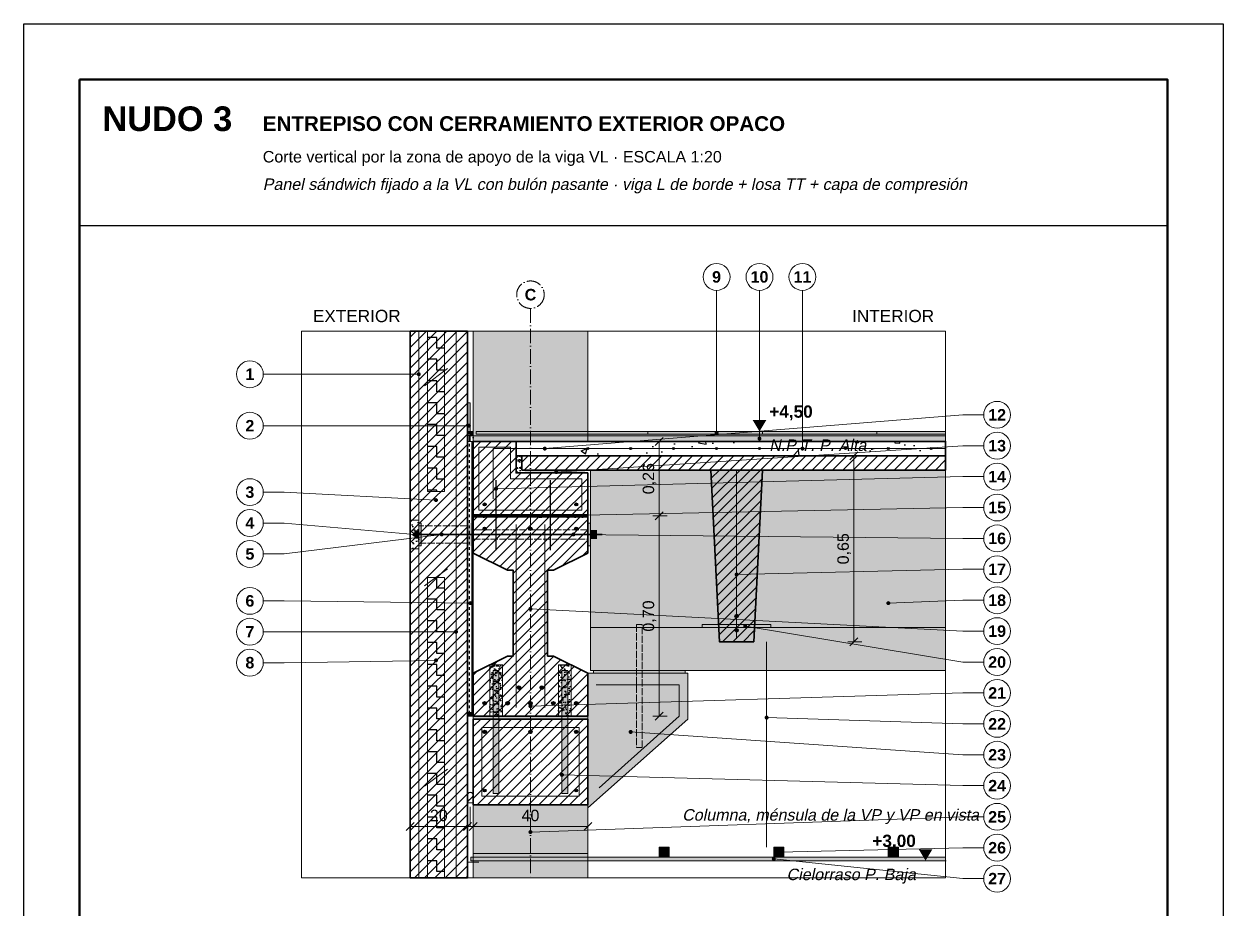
# Model space of a CAD drawing. Header units: millimetres. Extents: x 6 to 4194, y 6 to 5934.
# Drawn here: x 6 to 4194, y 2841 to 5934 of the extents above; entities that cross this region are included whole.
import ezdxf
from ezdxf.enums import TextEntityAlignment as Align

# ---------------------------------------------------------------- set-up
doc = ezdxf.new("R2010")
doc.units = ezdxf.units.MM
doc.header["$LTSCALE"] = 20
doc.linetypes.add('DASHDOT', pattern=[3.556, 2.54, -0.508, 0, -0.508])
doc.linetypes.add('DASHED', pattern=[1.524, 1.27, -0.254])
for name, color, linetype in [('A-ACERO', 250, 'Continuous'), ('A-AISLACION-EPS', 50, 'Continuous'), ('A-AISLACION-LANA', 40, 'Continuous'), ('A-ALUMINIO', 253, 'Continuous'), ('A-ARMADURAS', 14, 'Continuous'), ('A-CONTORNOS', 7, 'Continuous'), ('A-GROUT', 251, 'Continuous'), ('A-HORMIGON-INSITU', 33, 'Continuous'), ('A-HORMIGON-PREMOLDEADO', 8, 'Continuous'), ('A-MORTERO-CARPETAS', 252, 'Continuous'), ('A-NEOPRENO-SELLADORES', 7, 'Continuous'), ('A-PROYECCION-OCULTO', 8, 'DASHED'), ('A-SOLADOS', 31, 'Continuous'), ('A-VISTA', 8, 'Continuous'), ('X-COTAS', 3, 'Continuous'), ('X-EJES', 1, 'DASHDOT'), ('X-MARCO', 7, 'Continuous'), ('X-NIVELES', 7, 'Continuous'), ('X-REFERENCIAS', 1, 'Continuous'), ('X-TEXTOS', 7, 'Continuous')]:
    doc.layers.add(name, color=color, linetype=linetype)
doc.styles.add('ARIAL', font='arial.ttf')
doc.styles.add('ARIAL-B', font='arialbd.ttf')

msp = doc.modelspace()

# ---------------------------------------------------------------- hatches: boundary and pattern name
at = {"layer": 'A-ACERO', "true_color": 0x3b3b3b}
h = msp.add_hatch(color=250, dxfattribs=at)
h.dxf.hatch_style = 1
h.paths.add_polyline_path([(1385, 4110), (1393, 4110), (1393, 4190), (1385, 4190)])
h = msp.add_hatch(color=250, dxfattribs=at)
h.dxf.hatch_style = 1
h.paths.add_polyline_path([(1975, 4110), (1985, 4110), (1985, 4190), (1975, 4190)])
h = msp.add_hatch(color=250, dxfattribs=at)
h.dxf.hatch_style = 1
h.paths.add_polyline_path([(1645, 3505), (1665, 3505), (1665, 3675), (1645, 3675)])
h = msp.add_hatch(color=250, dxfattribs=at)
h.dxf.hatch_style = 1
h.paths.add_polyline_path([(1885, 3505), (1905, 3505), (1905, 3675), (1885, 3675)])
h = msp.add_hatch(color=250, dxfattribs=at)
h.dxf.hatch_style = 1
h.paths.add_polyline_path([(1645, 3245), (1665, 3245), (1665, 3505), (1645, 3505)])
h = msp.add_hatch(color=250, dxfattribs=at)
h.dxf.hatch_style = 1
h.paths.add_polyline_path([(1885, 3245), (1905, 3245), (1905, 3505), (1885, 3505)])
at = {"layer": 'A-AISLACION-EPS'}
h = msp.add_hatch(dxfattribs=at)
h.set_pattern_fill('ZIGZAG', color=256, scale=6, angle=90)
h.paths.add_polyline_path([(1415, 4860), (1415, 4300), (1475, 4300), (1475, 4860)])
h = msp.add_hatch(dxfattribs=at)
h.set_pattern_fill('ZIGZAG', color=256, scale=6, angle=90)
h.paths.add_polyline_path([(1555, 4475), (1565, 4475), (1565, 4510), (1555, 4510)])
h = msp.add_hatch(dxfattribs=at)
h.set_pattern_fill('ZIGZAG', color=256, scale=6, angle=90)
h.paths.add_polyline_path([(1415, 2950), (1475, 2950), (1475, 4000), (1415, 4000)])
at = {"layer": 'A-AISLACION-LANA'}
h = msp.add_hatch(dxfattribs=at)
h.set_pattern_fill('INSUL', color=256, scale=3, angle=90)
h.paths.add_polyline_path([(1555, 3515), (1575, 3515), (1575, 4475), (1555, 4475)])
at = {"layer": 'A-ALUMINIO', "true_color": 0x9aa3ab}
h = msp.add_hatch(color=253, dxfattribs=at)
h.dxf.hatch_style = 1
h.paths.add_polyline_path([(2225, 3022.5), (2260, 3022.5), (2260, 3057), (2225, 3057)])
h = msp.add_hatch(color=253, dxfattribs=at)
h.dxf.hatch_style = 1
h.paths.add_polyline_path([(2625, 3022.5), (2660, 3022.5), (2660, 3057), (2625, 3057)])
h = msp.add_hatch(color=253, dxfattribs=at)
h.dxf.hatch_style = 1
h.paths.add_polyline_path([(3025, 3022.5), (3060, 3022.5), (3060, 3057), (3025, 3057)])
at = {"layer": 'A-ARMADURAS'}
h = msp.add_hatch(color=256, dxfattribs=at)
h.dxf.hatch_style = 1
h.paths.add_polyline_path([(1828.4, 4450), (1828.2, 4451.1), (1827.8, 4452), (1827, 4452.8), (1826.1, 4453.2), (1825, 4453.4), (1823.9, 4453.2), (1823, 4452.8), (1822.2, 4452), (1821.8, 4451.1), (1821.6, 4450), (1821.8, 4448.9), (1822.2, 4448), (1823, 4447.2), (1823.9, 4446.8), (1825, 4446.6), (1826.1, 4446.8), (1827, 4447.2), (1827.8, 4448), (1828.2, 4448.9)])
h = msp.add_hatch(color=256, dxfattribs=at)
h.dxf.hatch_style = 1
h.paths.add_polyline_path([(1978.4, 4450), (1978.2, 4451.1), (1977.8, 4452), (1977, 4452.8), (1976.1, 4453.2), (1975, 4453.4), (1973.9, 4453.2), (1973, 4452.8), (1972.2, 4452), (1971.8, 4451.1), (1971.6, 4450), (1971.8, 4448.9), (1972.2, 4448), (1973, 4447.2), (1973.9, 4446.8), (1975, 4446.6), (1976.1, 4446.8), (1977, 4447.2), (1977.8, 4448), (1978.2, 4448.9)])
h = msp.add_hatch(color=256, dxfattribs=at)
h.dxf.hatch_style = 1
h.paths.add_polyline_path([(2128.4, 4450), (2128.2, 4451.1), (2127.8, 4452), (2127, 4452.8), (2126.1, 4453.2), (2125, 4453.4), (2123.9, 4453.2), (2123, 4452.8), (2122.2, 4452), (2121.8, 4451.1), (2121.6, 4450), (2121.8, 4448.9), (2122.2, 4448), (2123, 4447.2), (2123.9, 4446.8), (2125, 4446.6), (2126.1, 4446.8), (2127, 4447.2), (2127.8, 4448), (2128.2, 4448.9)])
h = msp.add_hatch(color=256, dxfattribs=at)
h.dxf.hatch_style = 1
h.paths.add_polyline_path([(2278.4, 4450), (2278.2, 4451.1), (2277.8, 4452), (2277, 4452.8), (2276.1, 4453.2), (2275, 4453.4), (2273.9, 4453.2), (2273, 4452.8), (2272.2, 4452), (2271.8, 4451.1), (2271.6, 4450), (2271.8, 4448.9), (2272.2, 4448), (2273, 4447.2), (2273.9, 4446.8), (2275, 4446.6), (2276.1, 4446.8), (2277, 4447.2), (2277.8, 4448), (2278.2, 4448.9)])
h = msp.add_hatch(color=256, dxfattribs=at)
h.dxf.hatch_style = 1
h.paths.add_polyline_path([(2428.4, 4450), (2428.2, 4451.1), (2427.8, 4452), (2427, 4452.8), (2426.1, 4453.2), (2425, 4453.4), (2423.9, 4453.2), (2423, 4452.8), (2422.2, 4452), (2421.8, 4451.1), (2421.6, 4450), (2421.8, 4448.9), (2422.2, 4448), (2423, 4447.2), (2423.9, 4446.8), (2425, 4446.6), (2426.1, 4446.8), (2427, 4447.2), (2427.8, 4448), (2428.2, 4448.9)])
h = msp.add_hatch(color=256, dxfattribs=at)
h.dxf.hatch_style = 1
h.paths.add_polyline_path([(2578.4, 4450), (2578.2, 4451.1), (2577.8, 4452), (2577, 4452.8), (2576.1, 4453.2), (2575, 4453.4), (2573.9, 4453.2), (2573, 4452.8), (2572.2, 4452), (2571.8, 4451.1), (2571.6, 4450), (2571.8, 4448.9), (2572.2, 4448), (2573, 4447.2), (2573.9, 4446.8), (2575, 4446.6), (2576.1, 4446.8), (2577, 4447.2), (2577.8, 4448), (2578.2, 4448.9)])
h = msp.add_hatch(color=256, dxfattribs=at)
h.dxf.hatch_style = 1
h.paths.add_polyline_path([(2728.4, 4450), (2728.2, 4451.1), (2727.8, 4452), (2727, 4452.8), (2726.1, 4453.2), (2725, 4453.4), (2723.9, 4453.2), (2723, 4452.8), (2722.2, 4452), (2721.8, 4451.1), (2721.6, 4450), (2721.8, 4448.9), (2722.2, 4448), (2723, 4447.2), (2723.9, 4446.8), (2725, 4446.6), (2726.1, 4446.8), (2727, 4447.2), (2727.8, 4448), (2728.2, 4448.9)])
h = msp.add_hatch(color=256, dxfattribs=at)
h.dxf.hatch_style = 1
h.paths.add_polyline_path([(2878.4, 4450), (2878.2, 4451.1), (2877.8, 4452), (2877, 4452.8), (2876.1, 4453.2), (2875, 4453.4), (2873.9, 4453.2), (2873, 4452.8), (2872.2, 4452), (2871.8, 4451.1), (2871.6, 4450), (2871.8, 4448.9), (2872.2, 4448), (2873, 4447.2), (2873.9, 4446.8), (2875, 4446.6), (2876.1, 4446.8), (2877, 4447.2), (2877.8, 4448), (2878.2, 4448.9)])
h = msp.add_hatch(color=256, dxfattribs=at)
h.dxf.hatch_style = 1
h.paths.add_polyline_path([(3028.4, 4450), (3028.2, 4451.1), (3027.8, 4452), (3027, 4452.8), (3026.1, 4453.2), (3025, 4453.4), (3023.9, 4453.2), (3023, 4452.8), (3022.2, 4452), (3021.8, 4451.1), (3021.6, 4450), (3021.8, 4448.9), (3022.2, 4448), (3023, 4447.2), (3023.9, 4446.8), (3025, 4446.6), (3026.1, 4446.8), (3027, 4447.2), (3027.8, 4448), (3028.2, 4448.9)])
h = msp.add_hatch(color=256, dxfattribs=at)
h.dxf.hatch_style = 1
h.paths.add_polyline_path([(3178.4, 4450), (3178.2, 4451.1), (3177.8, 4452), (3177, 4452.8), (3176.1, 4453.2), (3175, 4453.4), (3173.9, 4453.2), (3173, 4452.8), (3172.2, 4452), (3171.8, 4451.1), (3171.6, 4450), (3171.8, 4448.9), (3172.2, 4448), (3173, 4447.2), (3173.9, 4446.8), (3175, 4446.6), (3176.1, 4446.8), (3177, 4447.2), (3177.8, 4448), (3178.2, 4448.9)])
h = msp.add_hatch(color=256, dxfattribs=at)
h.dxf.hatch_style = 1
h.paths.add_polyline_path([(1620.2, 4255), (1619.9, 4256.6), (1619.2, 4258.1), (1618.1, 4259.2), (1616.6, 4259.9), (1615, 4260.2), (1613.4, 4259.9), (1611.9, 4259.2), (1610.8, 4258.1), (1610.1, 4256.6), (1609.8, 4255), (1610.1, 4253.4), (1610.8, 4251.9), (1611.9, 4250.8), (1613.4, 4250.1), (1615, 4249.8), (1616.6, 4250.1), (1618.1, 4250.8), (1619.2, 4251.9), (1619.9, 4253.4)])
h = msp.add_hatch(color=256, dxfattribs=at)
h.dxf.hatch_style = 1
h.paths.add_polyline_path([(1940.2, 4255), (1939.9, 4256.6), (1939.2, 4258.1), (1938.1, 4259.2), (1936.6, 4259.9), (1935, 4260.2), (1933.4, 4259.9), (1931.9, 4259.2), (1930.8, 4258.1), (1930.1, 4256.6), (1929.8, 4255), (1930.1, 4253.4), (1930.8, 4251.9), (1931.9, 4250.8), (1933.4, 4250.1), (1935, 4249.8), (1936.6, 4250.1), (1938.1, 4250.8), (1939.2, 4251.9), (1939.9, 4253.4)])
h = msp.add_hatch(color=256, dxfattribs=at)
h.dxf.hatch_style = 1
h.paths.add_polyline_path([(1620.6, 4170), (1620.3, 4171.7), (1619.5, 4173.3), (1618.3, 4174.5), (1616.7, 4175.3), (1615, 4175.6), (1613.3, 4175.3), (1611.7, 4174.5), (1610.5, 4173.3), (1609.7, 4171.7), (1609.4, 4170), (1609.7, 4168.3), (1610.5, 4166.7), (1611.7, 4165.5), (1613.3, 4164.7), (1615, 4164.4), (1616.7, 4164.7), (1618.3, 4165.5), (1619.5, 4166.7), (1620.3, 4168.3)])
h = msp.add_hatch(color=256, dxfattribs=at)
h.dxf.hatch_style = 1
h.paths.add_polyline_path([(1780.6, 4170), (1780.3, 4171.7), (1779.5, 4173.3), (1778.3, 4174.5), (1776.7, 4175.3), (1775, 4175.6), (1773.3, 4175.3), (1771.7, 4174.5), (1770.5, 4173.3), (1769.7, 4171.7), (1769.4, 4170), (1769.7, 4168.3), (1770.5, 4166.7), (1771.7, 4165.5), (1773.3, 4164.7), (1775, 4164.4), (1776.7, 4164.7), (1778.3, 4165.5), (1779.5, 4166.7), (1780.3, 4168.3)])
h = msp.add_hatch(color=256, dxfattribs=at)
h.dxf.hatch_style = 1
h.paths.add_polyline_path([(1940.6, 4170), (1940.3, 4171.7), (1939.5, 4173.3), (1938.3, 4174.5), (1936.7, 4175.3), (1935, 4175.6), (1933.3, 4175.3), (1931.7, 4174.5), (1930.5, 4173.3), (1929.7, 4171.7), (1929.4, 4170), (1929.7, 4168.3), (1930.5, 4166.7), (1931.7, 4165.5), (1933.3, 4164.7), (1935, 4164.4), (1936.7, 4164.7), (1938.3, 4165.5), (1939.5, 4166.7), (1940.3, 4168.3)])
h = msp.add_hatch(color=256, dxfattribs=at)
h.dxf.hatch_style = 1
h.paths.add_polyline_path([(2501, 3865), (2500.7, 3866.9), (2499.9, 3868.5), (2498.5, 3869.9), (2496.9, 3870.7), (2495, 3871), (2493.1, 3870.7), (2491.5, 3869.9), (2490.1, 3868.5), (2489.3, 3866.9), (2489, 3865), (2489.3, 3863.1), (2490.1, 3861.5), (2491.5, 3860.1), (2493.1, 3859.3), (2495, 3859), (2496.9, 3859.3), (2498.5, 3860.1), (2499.9, 3861.5), (2500.7, 3863.1)])
h = msp.add_hatch(color=256, dxfattribs=at)
h.dxf.hatch_style = 1
h.paths.add_polyline_path([(2501, 3815), (2500.7, 3816.9), (2499.9, 3818.5), (2498.5, 3819.9), (2496.9, 3820.7), (2495, 3821), (2493.1, 3820.7), (2491.5, 3819.9), (2490.1, 3818.5), (2489.3, 3816.9), (2489, 3815), (2489.3, 3813.1), (2490.1, 3811.5), (2491.5, 3810.1), (2493.1, 3809.3), (2495, 3809), (2496.9, 3809.3), (2498.5, 3810.1), (2499.9, 3811.5), (2500.7, 3813.1)])
h = msp.add_hatch(color=256, dxfattribs=at)
h.dxf.hatch_style = 1
h.paths.add_polyline_path([(1741.4, 3615), (1741.1, 3617), (1740.2, 3618.8), (1738.8, 3620.2), (1737, 3621.1), (1735, 3621.4), (1733, 3621.1), (1731.2, 3620.2), (1729.8, 3618.8), (1728.9, 3617), (1728.6, 3615), (1728.9, 3613), (1729.8, 3611.2), (1731.2, 3609.8), (1733, 3608.9), (1735, 3608.6), (1737, 3608.9), (1738.8, 3609.8), (1740.2, 3611.2), (1741.1, 3613)])
h = msp.add_hatch(color=256, dxfattribs=at)
h.dxf.hatch_style = 1
h.paths.add_polyline_path([(1821.4, 3615), (1821.1, 3617), (1820.2, 3618.8), (1818.8, 3620.2), (1817, 3621.1), (1815, 3621.4), (1813, 3621.1), (1811.2, 3620.2), (1809.8, 3618.8), (1808.9, 3617), (1808.6, 3615), (1808.9, 3613), (1809.8, 3611.2), (1811.2, 3609.8), (1813, 3608.9), (1815, 3608.6), (1817, 3608.9), (1818.8, 3609.8), (1820.2, 3611.2), (1821.1, 3613)])
h = msp.add_hatch(color=256, dxfattribs=at)
h.dxf.hatch_style = 1
h.paths.add_polyline_path([(1621.4, 3560), (1621.1, 3562), (1620.2, 3563.8), (1618.8, 3565.2), (1617, 3566.1), (1615, 3566.4), (1613, 3566.1), (1611.2, 3565.2), (1609.8, 3563.8), (1608.9, 3562), (1608.6, 3560), (1608.9, 3558), (1609.8, 3556.2), (1611.2, 3554.8), (1613, 3553.9), (1615, 3553.6), (1617, 3553.9), (1618.8, 3554.8), (1620.2, 3556.2), (1621.1, 3558)])
h = msp.add_hatch(color=256, dxfattribs=at)
h.dxf.hatch_style = 1
h.paths.add_polyline_path([(1701.4, 3560), (1701.1, 3562), (1700.2, 3563.8), (1698.8, 3565.2), (1697, 3566.1), (1695, 3566.4), (1693, 3566.1), (1691.2, 3565.2), (1689.8, 3563.8), (1688.9, 3562), (1688.6, 3560), (1688.9, 3558), (1689.8, 3556.2), (1691.2, 3554.8), (1693, 3553.9), (1695, 3553.6), (1697, 3553.9), (1698.8, 3554.8), (1700.2, 3556.2), (1701.1, 3558)])
h = msp.add_hatch(color=256, dxfattribs=at)
h.dxf.hatch_style = 1
h.paths.add_polyline_path([(1781.4, 3560), (1781.1, 3562), (1780.2, 3563.8), (1778.8, 3565.2), (1777, 3566.1), (1775, 3566.4), (1773, 3566.1), (1771.2, 3565.2), (1769.8, 3563.8), (1768.9, 3562), (1768.6, 3560), (1768.9, 3558), (1769.8, 3556.2), (1771.2, 3554.8), (1773, 3553.9), (1775, 3553.6), (1777, 3553.9), (1778.8, 3554.8), (1780.2, 3556.2), (1781.1, 3558)])
h = msp.add_hatch(color=256, dxfattribs=at)
h.dxf.hatch_style = 1
h.paths.add_polyline_path([(1861.4, 3560), (1861.1, 3562), (1860.2, 3563.8), (1858.8, 3565.2), (1857, 3566.1), (1855, 3566.4), (1853, 3566.1), (1851.2, 3565.2), (1849.8, 3563.8), (1848.9, 3562), (1848.6, 3560), (1848.9, 3558), (1849.8, 3556.2), (1851.2, 3554.8), (1853, 3553.9), (1855, 3553.6), (1857, 3553.9), (1858.8, 3554.8), (1860.2, 3556.2), (1861.1, 3558)])
h = msp.add_hatch(color=256, dxfattribs=at)
h.dxf.hatch_style = 1
h.paths.add_polyline_path([(1941.4, 3560), (1941.1, 3562), (1940.2, 3563.8), (1938.8, 3565.2), (1937, 3566.1), (1935, 3566.4), (1933, 3566.1), (1931.2, 3565.2), (1929.8, 3563.8), (1928.9, 3562), (1928.6, 3560), (1928.9, 3558), (1929.8, 3556.2), (1931.2, 3554.8), (1933, 3553.9), (1935, 3553.6), (1937, 3553.9), (1938.8, 3554.8), (1940.2, 3556.2), (1941.1, 3558)])
h = msp.add_hatch(color=256, dxfattribs=at)
h.dxf.hatch_style = 1
h.paths.add_polyline_path([(1621, 3460), (1620.7, 3461.9), (1619.9, 3463.5), (1618.5, 3464.9), (1616.9, 3465.7), (1615, 3466), (1613.1, 3465.7), (1611.5, 3464.9), (1610.1, 3463.5), (1609.3, 3461.9), (1609, 3460), (1609.3, 3458.1), (1610.1, 3456.5), (1611.5, 3455.1), (1613.1, 3454.3), (1615, 3454), (1616.9, 3454.3), (1618.5, 3455.1), (1619.9, 3456.5), (1620.7, 3458.1)])
h = msp.add_hatch(color=256, dxfattribs=at)
h.dxf.hatch_style = 1
h.paths.add_polyline_path([(1781, 3460), (1780.7, 3461.9), (1779.9, 3463.5), (1778.5, 3464.9), (1776.9, 3465.7), (1775, 3466), (1773.1, 3465.7), (1771.5, 3464.9), (1770.1, 3463.5), (1769.3, 3461.9), (1769, 3460), (1769.3, 3458.1), (1770.1, 3456.5), (1771.5, 3455.1), (1773.1, 3454.3), (1775, 3454), (1776.9, 3454.3), (1778.5, 3455.1), (1779.9, 3456.5), (1780.7, 3458.1)])
h = msp.add_hatch(color=256, dxfattribs=at)
h.dxf.hatch_style = 1
h.paths.add_polyline_path([(1941, 3460), (1940.7, 3461.9), (1939.9, 3463.5), (1938.5, 3464.9), (1936.9, 3465.7), (1935, 3466), (1933.1, 3465.7), (1931.5, 3464.9), (1930.1, 3463.5), (1929.3, 3461.9), (1929, 3460), (1929.3, 3458.1), (1930.1, 3456.5), (1931.5, 3455.1), (1933.1, 3454.3), (1935, 3454), (1936.9, 3454.3), (1938.5, 3455.1), (1939.9, 3456.5), (1940.7, 3458.1)])
h = msp.add_hatch(color=256, dxfattribs=at)
h.dxf.hatch_style = 1
h.paths.add_polyline_path([(1619.8, 3255), (1619.6, 3256.5), (1618.9, 3257.8), (1617.8, 3258.9), (1616.5, 3259.6), (1615, 3259.8), (1613.5, 3259.6), (1612.2, 3258.9), (1611.1, 3257.8), (1610.4, 3256.5), (1610.2, 3255), (1610.4, 3253.5), (1611.1, 3252.2), (1612.2, 3251.1), (1613.5, 3250.4), (1615, 3250.2), (1616.5, 3250.4), (1617.8, 3251.1), (1618.9, 3252.2), (1619.6, 3253.5)])
h = msp.add_hatch(color=256, dxfattribs=at)
h.dxf.hatch_style = 1
h.paths.add_polyline_path([(1939.8, 3255), (1939.6, 3256.5), (1938.9, 3257.8), (1937.8, 3258.9), (1936.5, 3259.6), (1935, 3259.8), (1933.5, 3259.6), (1932.2, 3258.9), (1931.1, 3257.8), (1930.4, 3256.5), (1930.2, 3255), (1930.4, 3253.5), (1931.1, 3252.2), (1932.2, 3251.1), (1933.5, 3250.4), (1935, 3250.2), (1936.5, 3250.4), (1937.8, 3251.1), (1938.9, 3252.2), (1939.6, 3253.5)])
at = {"layer": 'A-GROUT'}
h = msp.add_hatch(dxfattribs=at)
h.set_pattern_fill('AR-SAND', color=256, scale=0.4)
h.paths.add_polyline_path([(1725, 4365), (1745, 4365), (1745, 4425), (1725, 4425)])
h = msp.add_hatch(dxfattribs=at)
h.set_pattern_fill('AR-SAND', color=256, scale=0.4)
h.paths.add_polyline_path([(1575, 4210), (1975, 4210), (1975, 4220), (1575, 4220)])
h = msp.add_hatch(dxfattribs=at)
h.set_pattern_fill('AR-SAND', color=256, scale=0.4)
h.paths.add_polyline_path([(1633, 3515), (1677, 3515), (1677, 3695), (1633, 3695)])
h = msp.add_hatch(dxfattribs=at)
h.set_pattern_fill('AR-SAND', color=256, scale=0.4)
h.paths.add_polyline_path([(1873, 3515), (1917, 3515), (1917, 3695), (1873, 3695)])
at = {"layer": 'A-HORMIGON-INSITU'}
h = msp.add_hatch(dxfattribs=at)
h.set_pattern_fill('AR-CONC', color=256, scale=1.2)
h.paths.add_polyline_path([(1725, 4425), (3225, 4425), (3225, 4475), (1725, 4475)])
at = {"layer": 'A-HORMIGON-PREMOLDEADO'}
h = msp.add_hatch(dxfattribs=at)
h.set_pattern_fill('ANSI31', color=256, scale=8)
h.paths.add_polyline_path([(1355, 4860), (1355, 2950), (1555, 2950), (1555, 4860)])
h = msp.add_hatch(dxfattribs=at)
h.set_pattern_fill('ANSI31', color=256, scale=8)
h.paths.add_polyline_path([(1575, 4215), (1975, 4215), (1975, 4365), (1725, 4365), (1725, 4475), (1575, 4475)])
h = msp.add_hatch(dxfattribs=at)
h.set_pattern_fill('ANSI31', color=256, scale=8)
h.paths.add_polyline_path([(1745, 4375), (3225, 4375), (3225, 4425), (1745, 4425)])
h = msp.add_hatch(dxfattribs=at)
h.set_pattern_fill('ANSI31', color=256, scale=8)
h.paths.add_polyline_path([(2405, 4375), (2585, 4375), (2555, 3775), (2435, 3775)])
h = msp.add_hatch(dxfattribs=at)
h.set_pattern_fill('ANSI31', color=256, scale=8)
h.paths.add_polyline_path([(1575, 3515), (1975, 3515), (1975, 3665), (1855, 3725), (1835, 3725), (1835, 4025), (1855, 4025), (1975, 4085), (1975, 4215), (1575, 4215), (1575, 4085), (1695, 4025), (1715, 4025), (1715, 3725), (1695, 3725), (1575, 3665)])
h = msp.add_hatch(dxfattribs=at)
h.set_pattern_fill('ANSI31', color=256, scale=8)
h.paths.add_polyline_path([(1575, 3205), (1975, 3205), (1975, 3505), (1575, 3505)])
at = {"layer": 'A-MORTERO-CARPETAS', "true_color": 0x8d8d8d}
h = msp.add_hatch(color=252, dxfattribs=at)
h.dxf.hatch_style = 1
h.paths.add_polyline_path([(1565, 4495), (1575, 4495), (1575, 4500), (1565, 4500)])
at = {"layer": 'A-MORTERO-CARPETAS'}
h = msp.add_hatch(dxfattribs=at)
h.set_pattern_fill('AR-SAND', color=256, scale=0.6)
h.paths.add_polyline_path([(1565, 4475), (1575, 4475), (1575, 4495), (1565, 4495)])
h = msp.add_hatch(dxfattribs=at)
h.set_pattern_fill('AR-SAND', color=256, scale=0.6)
h.paths.add_polyline_path([(1575, 4475), (3225, 4475), (3225, 4495), (1575, 4495)])
at = {"layer": 'A-MORTERO-CARPETAS', "true_color": 0x8d8d8d}
h = msp.add_hatch(color=252, dxfattribs=at)
h.dxf.hatch_style = 1
h.paths.add_polyline_path([(1585, 4495), (3225, 4495), (3225, 4500), (1585, 4500)])
at = {"layer": 'A-MORTERO-CARPETAS'}
h = msp.add_hatch(dxfattribs=at)
h.set_pattern_fill('AR-SAND', color=256, scale=0.6)
h.paths.add_polyline_path([(1355, 4100), (1385, 4100), (1385, 4200), (1355, 4200)])
at = {"layer": 'A-NEOPRENO-SELLADORES', "true_color": 0x111111}
h = msp.add_hatch(color=250, dxfattribs=at)
h.dxf.hatch_style = 1
h.paths.add_polyline_path([(1555, 4500), (1565, 4500), (1565, 4510), (1555, 4510)])
h = msp.add_hatch(color=250, dxfattribs=at)
h.dxf.hatch_style = 1
h.paths.add_polyline_path([(1755, 4365), (1965, 4365), (1965, 4375), (1755, 4375)])
h = msp.add_hatch(color=250, dxfattribs=at)
h.dxf.hatch_style = 1
h.paths.add_polyline_path([(1557, 4110), (1573, 4110), (1573, 4190), (1557, 4190)])
at = {"layer": 'A-NEOPRENO-SELLADORES', "true_color": 0x222222}
h = msp.add_hatch(color=250, dxfattribs=at)
h.dxf.hatch_style = 1
h.paths.add_polyline_path([(1369, 4135), (1385, 4135), (1385, 4165), (1369, 4165)])
h = msp.add_hatch(color=250, dxfattribs=at)
h.dxf.hatch_style = 1
h.paths.add_polyline_path([(1985, 4134), (2007, 4134), (2007, 4166), (1985, 4166)])
at = {"layer": 'A-NEOPRENO-SELLADORES', "true_color": 0x111111}
h = msp.add_hatch(color=250, dxfattribs=at)
h.dxf.hatch_style = 1
h.paths.add_polyline_path([(2375, 3825), (2615, 3825), (2615, 3835), (2375, 3835)])
h = msp.add_hatch(color=250, dxfattribs=at)
h.dxf.hatch_style = 1
h.paths.add_polyline_path([(1995, 3665), (2315, 3665), (2315, 3675), (1995, 3675)])
h = msp.add_hatch(color=250, dxfattribs=at)
h.dxf.hatch_style = 1
h.paths.add_polyline_path([(1555, 3515), (1575, 3515), (1575, 3530), (1555, 3530)])
h = msp.add_hatch(color=250, dxfattribs=at)
h.dxf.hatch_style = 1
h.paths.add_polyline_path([(1575, 3505), (1975, 3505), (1975, 3515), (1575, 3515)])
at = {"layer": 'A-SOLADOS', "true_color": 0xcdbb9c}
h = msp.add_hatch(color=9, dxfattribs=at)
h.dxf.hatch_style = 1
h.paths.add_polyline_path([(1555, 4510), (1565, 4510), (1565, 4610), (1555, 4610)])
h = msp.add_hatch(color=9, dxfattribs=at)
h.dxf.hatch_style = 1
h.paths.add_polyline_path([(1565, 4500), (1575, 4500), (1575, 4510), (1565, 4510)])
h = msp.add_hatch(color=9, dxfattribs=at)
h.dxf.hatch_style = 1
h.paths.add_polyline_path([(1585, 4500), (3225, 4500), (3225, 4510), (1585, 4510)])
at = {"layer": 'A-VISTA', "true_color": 0xeceeef}
h = msp.add_hatch(color=7, dxfattribs=at)
h.dxf.hatch_style = 1
h.paths.add_polyline_path([(1575, 4860), (1575, 4475), (1975, 4475), (1975, 4860)])
at = {"layer": 'A-VISTA', "true_color": 0xe9ebed}
h = msp.add_hatch(color=7, dxfattribs=at)
h.dxf.hatch_style = 1
h.paths.add_polyline_path([(1985, 3675), (3225, 3675), (3225, 4375), (1985, 4375)])
at = {"layer": 'A-VISTA', "true_color": 0xe3e6e8}
h = msp.add_hatch(color=254, dxfattribs=at)
h.dxf.hatch_style = 1
h.paths.add_polyline_path([(1975, 3665), (2325, 3665), (2325, 3505), (1975, 3195)])
at = {"layer": 'A-VISTA', "true_color": 0xeceeef}
h = msp.add_hatch(color=7, dxfattribs=at)
h.dxf.hatch_style = 1
h.paths.add_polyline_path([(1575, 2950), (1975, 2950), (1975, 3205), (1575, 3205)])
at = {"layer": 'A-VISTA', "true_color": 0xf2f2f2}
h = msp.add_hatch(color=7, dxfattribs=at)
h.dxf.hatch_style = 1
h.paths.add_polyline_path([(1567, 3010), (3225, 3010), (3225, 3022.5), (1567, 3022.5)])
at = {"layer": 'X-NIVELES'}
h = msp.add_hatch(color=7, dxfattribs=at)
h.dxf.hatch_style = 1
h.paths.add_polyline_path([(2575, 4510), (2551, 4550), (2599, 4550)])
h = msp.add_hatch(color=7, dxfattribs=at)
h.dxf.hatch_style = 1
h.paths.add_polyline_path([(3155, 3010), (3131, 3050), (3179, 3050)])
at = {"layer": 'X-REFERENCIAS'}
h = msp.add_hatch(color=7, dxfattribs=at)
h.dxf.hatch_style = 1
h.paths.add_polyline_path([(1392, 4710), (1391.7, 4712.2), (1390.7, 4714.1), (1389.1, 4715.7), (1387.2, 4716.7), (1385, 4717), (1382.8, 4716.7), (1380.9, 4715.7), (1379.3, 4714.1), (1378.3, 4712.2), (1378, 4710), (1378.3, 4707.8), (1379.3, 4705.9), (1380.9, 4704.3), (1382.8, 4703.3), (1385, 4703), (1387.2, 4703.3), (1389.1, 4704.3), (1390.7, 4705.9), (1391.7, 4707.8)])
h = msp.add_hatch(color=7, dxfattribs=at)
h.dxf.hatch_style = 1
h.paths.add_polyline_path([(1567, 4530), (1566.7, 4532.2), (1565.7, 4534.1), (1564.1, 4535.7), (1562.2, 4536.7), (1560, 4537), (1557.8, 4536.7), (1555.9, 4535.7), (1554.3, 4534.1), (1553.3, 4532.2), (1553, 4530), (1553.3, 4527.8), (1554.3, 4525.9), (1555.9, 4524.3), (1557.8, 4523.3), (1560, 4523), (1562.2, 4523.3), (1564.1, 4524.3), (1565.7, 4525.9), (1566.7, 4527.8)])
h = msp.add_hatch(color=7, dxfattribs=at)
h.dxf.hatch_style = 1
h.paths.add_polyline_path([(2432, 4505), (2431.7, 4507.2), (2430.7, 4509.1), (2429.1, 4510.7), (2427.2, 4511.7), (2425, 4512), (2422.8, 4511.7), (2420.9, 4510.7), (2419.3, 4509.1), (2418.3, 4507.2), (2418, 4505), (2418.3, 4502.8), (2419.3, 4500.9), (2420.9, 4499.3), (2422.8, 4498.3), (2425, 4498), (2427.2, 4498.3), (2429.1, 4499.3), (2430.7, 4500.9), (2431.7, 4502.8)])
h = msp.add_hatch(color=7, dxfattribs=at)
h.dxf.hatch_style = 1
h.paths.add_polyline_path([(2582, 4485), (2581.7, 4487.2), (2580.7, 4489.1), (2579.1, 4490.7), (2577.2, 4491.7), (2575, 4492), (2572.8, 4491.7), (2570.9, 4490.7), (2569.3, 4489.1), (2568.3, 4487.2), (2568, 4485), (2568.3, 4482.8), (2569.3, 4480.9), (2570.9, 4479.3), (2572.8, 4478.3), (2575, 4478), (2577.2, 4478.3), (2579.1, 4479.3), (2580.7, 4480.9), (2581.7, 4482.8)])
h = msp.add_hatch(color=7, dxfattribs=at)
h.dxf.hatch_style = 1
h.paths.add_polyline_path([(1832, 4450), (1831.7, 4452.2), (1830.7, 4454.1), (1829.1, 4455.7), (1827.2, 4456.7), (1825, 4457), (1822.8, 4456.7), (1820.9, 4455.7), (1819.3, 4454.1), (1818.3, 4452.2), (1818, 4450), (1818.3, 4447.8), (1819.3, 4445.9), (1820.9, 4444.3), (1822.8, 4443.3), (1825, 4443), (1827.2, 4443.3), (1829.1, 4444.3), (1830.7, 4445.9), (1831.7, 4447.8)])
h = msp.add_hatch(color=7, dxfattribs=at)
h.dxf.hatch_style = 1
h.paths.add_polyline_path([(2732, 4450), (2731.7, 4452.2), (2730.7, 4454.1), (2729.1, 4455.7), (2727.2, 4456.7), (2725, 4457), (2722.8, 4456.7), (2720.9, 4455.7), (2719.3, 4454.1), (2718.3, 4452.2), (2718, 4450), (2718.3, 4447.8), (2719.3, 4445.9), (2720.9, 4444.3), (2722.8, 4443.3), (2725, 4443), (2727.2, 4443.3), (2729.1, 4444.3), (2730.7, 4445.9), (2731.7, 4447.8)])
h = msp.add_hatch(color=7, dxfattribs=at)
h.dxf.hatch_style = 1
h.paths.add_polyline_path([(1872, 4368), (1871.7, 4370.2), (1870.7, 4372.1), (1869.1, 4373.7), (1867.2, 4374.7), (1865, 4375), (1862.8, 4374.7), (1860.9, 4373.7), (1859.3, 4372.1), (1858.3, 4370.2), (1858, 4368), (1858.3, 4365.8), (1859.3, 4363.9), (1860.9, 4362.3), (1862.8, 4361.3), (1865, 4361), (1867.2, 4361.3), (1869.1, 4362.3), (1870.7, 4363.9), (1871.7, 4365.8)])
h = msp.add_hatch(color=7, dxfattribs=at)
h.dxf.hatch_style = 1
h.paths.add_polyline_path([(1662, 4310), (1661.7, 4312.2), (1660.7, 4314.1), (1659.1, 4315.7), (1657.2, 4316.7), (1655, 4317), (1652.8, 4316.7), (1650.9, 4315.7), (1649.3, 4314.1), (1648.3, 4312.2), (1648, 4310), (1648.3, 4307.8), (1649.3, 4305.9), (1650.9, 4304.3), (1652.8, 4303.3), (1655, 4303), (1657.2, 4303.3), (1659.1, 4304.3), (1660.7, 4305.9), (1661.7, 4307.8)])
h = msp.add_hatch(color=7, dxfattribs=at)
h.dxf.hatch_style = 1
h.paths.add_polyline_path([(1452, 4270), (1451.7, 4272.2), (1450.7, 4274.1), (1449.1, 4275.7), (1447.2, 4276.7), (1445, 4277), (1442.8, 4276.7), (1440.9, 4275.7), (1439.3, 4274.1), (1438.3, 4272.2), (1438, 4270), (1438.3, 4267.8), (1439.3, 4265.9), (1440.9, 4264.3), (1442.8, 4263.3), (1445, 4263), (1447.2, 4263.3), (1449.1, 4264.3), (1450.7, 4265.9), (1451.7, 4267.8)])
h = msp.add_hatch(color=7, dxfattribs=at)
h.dxf.hatch_style = 1
h.paths.add_polyline_path([(1852, 4215), (1851.7, 4217.2), (1850.7, 4219.1), (1849.1, 4220.7), (1847.2, 4221.7), (1845, 4222), (1842.8, 4221.7), (1840.9, 4220.7), (1839.3, 4219.1), (1838.3, 4217.2), (1838, 4215), (1838.3, 4212.8), (1839.3, 4210.9), (1840.9, 4209.3), (1842.8, 4208.3), (1845, 4208), (1847.2, 4208.3), (1849.1, 4209.3), (1850.7, 4210.9), (1851.7, 4212.8)])
h = msp.add_hatch(color=7, dxfattribs=at)
h.dxf.hatch_style = 1
h.paths.add_polyline_path([(1377, 4150), (1376.7, 4152.2), (1375.7, 4154.1), (1374.1, 4155.7), (1372.2, 4156.7), (1370, 4157), (1367.8, 4156.7), (1365.9, 4155.7), (1364.3, 4154.1), (1363.3, 4152.2), (1363, 4150), (1363.3, 4147.8), (1364.3, 4145.9), (1365.9, 4144.3), (1367.8, 4143.3), (1370, 4143), (1372.2, 4143.3), (1374.1, 4144.3), (1375.7, 4145.9), (1376.7, 4147.8)])
h = msp.add_hatch(color=7, dxfattribs=at)
h.dxf.hatch_style = 1
h.paths.add_polyline_path([(1472, 4150), (1471.7, 4152.2), (1470.7, 4154.1), (1469.1, 4155.7), (1467.2, 4156.7), (1465, 4157), (1462.8, 4156.7), (1460.9, 4155.7), (1459.3, 4154.1), (1458.3, 4152.2), (1458, 4150), (1458.3, 4147.8), (1459.3, 4145.9), (1460.9, 4144.3), (1462.8, 4143.3), (1465, 4143), (1467.2, 4143.3), (1469.1, 4144.3), (1470.7, 4145.9), (1471.7, 4147.8)])
h = msp.add_hatch(color=7, dxfattribs=at)
h.dxf.hatch_style = 1
h.paths.add_polyline_path([(1932, 4150), (1931.7, 4152.2), (1930.7, 4154.1), (1929.1, 4155.7), (1927.2, 4156.7), (1925, 4157), (1922.8, 4156.7), (1920.9, 4155.7), (1919.3, 4154.1), (1918.3, 4152.2), (1918, 4150), (1918.3, 4147.8), (1919.3, 4145.9), (1920.9, 4144.3), (1922.8, 4143.3), (1925, 4143), (1927.2, 4143.3), (1929.1, 4144.3), (1930.7, 4145.9), (1931.7, 4147.8)])
h = msp.add_hatch(color=7, dxfattribs=at)
h.dxf.hatch_style = 1
h.paths.add_polyline_path([(2502, 4010), (2501.7, 4012.2), (2500.7, 4014.1), (2499.1, 4015.7), (2497.2, 4016.7), (2495, 4017), (2492.8, 4016.7), (2490.9, 4015.7), (2489.3, 4014.1), (2488.3, 4012.2), (2488, 4010), (2488.3, 4007.8), (2489.3, 4005.9), (2490.9, 4004.3), (2492.8, 4003.3), (2495, 4003), (2497.2, 4003.3), (2499.1, 4004.3), (2500.7, 4005.9), (2501.7, 4007.8)])
h = msp.add_hatch(color=7, dxfattribs=at)
h.dxf.hatch_style = 1
h.paths.add_polyline_path([(1572, 3910), (1571.7, 3912.2), (1570.7, 3914.1), (1569.1, 3915.7), (1567.2, 3916.7), (1565, 3917), (1562.8, 3916.7), (1560.9, 3915.7), (1559.3, 3914.1), (1558.3, 3912.2), (1558, 3910), (1558.3, 3907.8), (1559.3, 3905.9), (1560.9, 3904.3), (1562.8, 3903.3), (1565, 3903), (1567.2, 3903.3), (1569.1, 3904.3), (1570.7, 3905.9), (1571.7, 3907.8)])
h = msp.add_hatch(color=7, dxfattribs=at)
h.dxf.hatch_style = 1
h.paths.add_polyline_path([(1782, 3890), (1781.7, 3892.2), (1780.7, 3894.1), (1779.1, 3895.7), (1777.2, 3896.7), (1775, 3897), (1772.8, 3896.7), (1770.9, 3895.7), (1769.3, 3894.1), (1768.3, 3892.2), (1768, 3890), (1768.3, 3887.8), (1769.3, 3885.9), (1770.9, 3884.3), (1772.8, 3883.3), (1775, 3883), (1777.2, 3883.3), (1779.1, 3884.3), (1780.7, 3885.9), (1781.7, 3887.8)])
h = msp.add_hatch(color=7, dxfattribs=at)
h.dxf.hatch_style = 1
h.paths.add_polyline_path([(3032, 3910), (3031.7, 3912.2), (3030.7, 3914.1), (3029.1, 3915.7), (3027.2, 3916.7), (3025, 3917), (3022.8, 3916.7), (3020.9, 3915.7), (3019.3, 3914.1), (3018.3, 3912.2), (3018, 3910), (3018.3, 3907.8), (3019.3, 3905.9), (3020.9, 3904.3), (3022.8, 3903.3), (3025, 3903), (3027.2, 3903.3), (3029.1, 3904.3), (3030.7, 3905.9), (3031.7, 3907.8)])
h = msp.add_hatch(color=7, dxfattribs=at)
h.dxf.hatch_style = 1
h.paths.add_polyline_path([(1522, 3810), (1521.7, 3812.2), (1520.7, 3814.1), (1519.1, 3815.7), (1517.2, 3816.7), (1515, 3817), (1512.8, 3816.7), (1510.9, 3815.7), (1509.3, 3814.1), (1508.3, 3812.2), (1508, 3810), (1508.3, 3807.8), (1509.3, 3805.9), (1510.9, 3804.3), (1512.8, 3803.3), (1515, 3803), (1517.2, 3803.3), (1519.1, 3804.3), (1520.7, 3805.9), (1521.7, 3807.8)])
h = msp.add_hatch(color=7, dxfattribs=at)
h.dxf.hatch_style = 1
h.paths.add_polyline_path([(2532, 3830), (2531.7, 3832.2), (2530.7, 3834.1), (2529.1, 3835.7), (2527.2, 3836.7), (2525, 3837), (2522.8, 3836.7), (2520.9, 3835.7), (2519.3, 3834.1), (2518.3, 3832.2), (2518, 3830), (2518.3, 3827.8), (2519.3, 3825.9), (2520.9, 3824.3), (2522.8, 3823.3), (2525, 3823), (2527.2, 3823.3), (2529.1, 3824.3), (2530.7, 3825.9), (2531.7, 3827.8)])
h = msp.add_hatch(color=7, dxfattribs=at)
h.dxf.hatch_style = 1
h.paths.add_polyline_path([(1452, 3710), (1451.7, 3712.2), (1450.7, 3714.1), (1449.1, 3715.7), (1447.2, 3716.7), (1445, 3717), (1442.8, 3716.7), (1440.9, 3715.7), (1439.3, 3714.1), (1438.3, 3712.2), (1438, 3710), (1438.3, 3707.8), (1439.3, 3705.9), (1440.9, 3704.3), (1442.8, 3703.3), (1445, 3703), (1447.2, 3703.3), (1449.1, 3704.3), (1450.7, 3705.9), (1451.7, 3707.8)])
h = msp.add_hatch(color=7, dxfattribs=at)
h.dxf.hatch_style = 1
h.paths.add_polyline_path([(1782, 3550), (1781.7, 3552.2), (1780.7, 3554.1), (1779.1, 3555.7), (1777.2, 3556.7), (1775, 3557), (1772.8, 3556.7), (1770.9, 3555.7), (1769.3, 3554.1), (1768.3, 3552.2), (1768, 3550), (1768.3, 3547.8), (1769.3, 3545.9), (1770.9, 3544.3), (1772.8, 3543.3), (1775, 3543), (1777.2, 3543.3), (1779.1, 3544.3), (1780.7, 3545.9), (1781.7, 3547.8)])
h = msp.add_hatch(color=7, dxfattribs=at)
h.dxf.hatch_style = 1
h.paths.add_polyline_path([(2607, 3510), (2606.7, 3512.2), (2605.7, 3514.1), (2604.1, 3515.7), (2602.2, 3516.7), (2600, 3517), (2597.8, 3516.7), (2595.9, 3515.7), (2594.3, 3514.1), (2593.3, 3512.2), (2593, 3510), (2593.3, 3507.8), (2594.3, 3505.9), (2595.9, 3504.3), (2597.8, 3503.3), (2600, 3503), (2602.2, 3503.3), (2604.1, 3504.3), (2605.7, 3505.9), (2606.7, 3507.8)])
h = msp.add_hatch(color=7, dxfattribs=at)
h.dxf.hatch_style = 1
h.paths.add_polyline_path([(2132, 3460), (2131.7, 3462.2), (2130.7, 3464.1), (2129.1, 3465.7), (2127.2, 3466.7), (2125, 3467), (2122.8, 3466.7), (2120.9, 3465.7), (2119.3, 3464.1), (2118.3, 3462.2), (2118, 3460), (2118.3, 3457.8), (2119.3, 3455.9), (2120.9, 3454.3), (2122.8, 3453.3), (2125, 3453), (2127.2, 3453.3), (2129.1, 3454.3), (2130.7, 3455.9), (2131.7, 3457.8)])
h = msp.add_hatch(color=7, dxfattribs=at)
h.dxf.hatch_style = 1
h.paths.add_polyline_path([(1892, 3310), (1891.7, 3312.2), (1890.7, 3314.1), (1889.1, 3315.7), (1887.2, 3316.7), (1885, 3317), (1882.8, 3316.7), (1880.9, 3315.7), (1879.3, 3314.1), (1878.3, 3312.2), (1878, 3310), (1878.3, 3307.8), (1879.3, 3305.9), (1880.9, 3304.3), (1882.8, 3303.3), (1885, 3303), (1887.2, 3303.3), (1889.1, 3304.3), (1890.7, 3305.9), (1891.7, 3307.8)])
h = msp.add_hatch(color=7, dxfattribs=at)
h.dxf.hatch_style = 1
h.paths.add_polyline_path([(1782, 3110), (1781.7, 3112.2), (1780.7, 3114.1), (1779.1, 3115.7), (1777.2, 3116.7), (1775, 3117), (1772.8, 3116.7), (1770.9, 3115.7), (1769.3, 3114.1), (1768.3, 3112.2), (1768, 3110), (1768.3, 3107.8), (1769.3, 3105.9), (1770.9, 3104.3), (1772.8, 3103.3), (1775, 3103), (1777.2, 3103.3), (1779.1, 3104.3), (1780.7, 3105.9), (1781.7, 3107.8)])
h = msp.add_hatch(color=7, dxfattribs=at)
h.dxf.hatch_style = 1
h.paths.add_polyline_path([(2632, 3016), (2631.7, 3018.2), (2630.7, 3020.1), (2629.1, 3021.7), (2627.2, 3022.7), (2625, 3023), (2622.8, 3022.7), (2620.9, 3021.7), (2619.3, 3020.1), (2618.3, 3018.2), (2618, 3016), (2618.3, 3013.8), (2619.3, 3011.9), (2620.9, 3010.3), (2622.8, 3009.3), (2625, 3009), (2627.2, 3009.3), (2629.1, 3010.3), (2630.7, 3011.9), (2631.7, 3013.8)])
h = msp.add_hatch(color=7, dxfattribs=at)
h.dxf.hatch_style = 1
h.paths.add_polyline_path([(2649, 3040), (2648.7, 3042.2), (2647.7, 3044.1), (2646.1, 3045.7), (2644.2, 3046.7), (2642, 3047), (2639.8, 3046.7), (2637.9, 3045.7), (2636.3, 3044.1), (2635.3, 3042.2), (2635, 3040), (2635.3, 3037.8), (2636.3, 3035.9), (2637.9, 3034.3), (2639.8, 3033.3), (2642, 3033), (2644.2, 3033.3), (2646.1, 3034.3), (2647.7, 3035.9), (2648.7, 3037.8)])

# ---------------------------------------------------------------- linework, layer by layer
at = {"layer": 'A-ARMADURAS', "lineweight": 13}
for points in [[(1385, 2950), (1385, 4860)], [(1515, 2950), (1515, 4860)], [(1595, 4235), (1955, 4235), (1955, 4345), (1705, 4345), (1705, 4455), (1595, 4455), (1595, 4235)], [(1755, 4450), (3225, 4450)], [(2495, 3785), (2495, 4375)], [(1725, 3545), (1725, 4185)], [(1825, 3545), (1825, 4185)], [(2005, 3625), (2295, 3625), (2295, 3515), (2015, 3265)], [(1605, 3235), (1945, 3235), (1945, 3475), (1605, 3475), (1605, 3235)]]:
    msp.add_lwpolyline(points, dxfattribs=at)
at = {"layer": 'A-ARMADURAS', "lineweight": 20}
msp.add_lwpolyline([(1645, 4275), (1645, 4450), (1965, 4450)], dxfattribs=at)
at = {"layer": 'A-ARMADURAS', "lineweight": 25}
for points in [[(1655, 4095), (1655, 4340)], [(1845, 4095), (1845, 4340)]]:
    msp.add_lwpolyline(points, dxfattribs=at)
at = {"layer": 'A-ARMADURAS'}
for centre, radius in [((1825, 4450), 3.4), ((1975, 4450), 3.4), ((2125, 4450), 3.4), ((2275, 4450), 3.4), ((2425, 4450), 3.4), ((2575, 4450), 3.4), ((2725, 4450), 3.4), ((2875, 4450), 3.4), ((3025, 4450), 3.4), ((3175, 4450), 3.4), ((1615, 4255), 5.2), ((1935, 4255), 5.2), ((1615, 4170), 5.6), ((1775, 4170), 5.6), ((1935, 4170), 5.6), ((2495, 3865), 6), ((2495, 3815), 6), ((1735, 3615), 6.4), ((1815, 3615), 6.4), ((1615, 3560), 6.4), ((1695, 3560), 6.4), ((1775, 3560), 6.4), ((1855, 3560), 6.4), ((1935, 3560), 6.4), ((1615, 3460), 6), ((1775, 3460), 6), ((1935, 3460), 6), ((1615, 3255), 4.8), ((1935, 3255), 4.8)]:
    msp.add_circle(centre, radius, dxfattribs=at)
at = {"layer": 'A-CONTORNOS', "lineweight": 35}
for points in [[(1355, 4860), (1355, 2950), (1555, 2950), (1555, 4860)], [(1575, 4215), (1975, 4215), (1975, 4365), (1725, 4365), (1725, 4475), (1575, 4475)], [(1725, 4425), (3225, 4425), (3225, 4475), (1725, 4475)], [(1745, 4375), (3225, 4375), (3225, 4425), (1745, 4425)], [(2405, 4375), (2585, 4375), (2555, 3775), (2435, 3775)], [(1575, 3515), (1975, 3515), (1975, 3665), (1855, 3725), (1835, 3725), (1835, 4025), (1855, 4025), (1975, 4085), (1975, 4215), (1575, 4215), (1575, 4085), (1695, 4025), (1715, 4025), (1715, 3725), (1695, 3725), (1575, 3665)], [(1575, 3205), (1975, 3205), (1975, 3505), (1575, 3505)]]:
    msp.add_lwpolyline(points, close=True, dxfattribs=at)
at = {"layer": 'A-CONTORNOS', "lineweight": 13}
for points in [[(1415, 4860), (1415, 4300), (1475, 4300), (1475, 4860)], [(1555, 4510), (1565, 4510), (1565, 4610), (1555, 4610)], [(1555, 4475), (1565, 4475), (1565, 4510), (1555, 4510)], [(1355, 4100), (1385, 4100), (1385, 4200), (1355, 4200)], [(1385, 4110), (1393, 4110), (1393, 4190), (1385, 4190)], [(1575, 4210), (1975, 4210), (1975, 4220), (1575, 4220)], [(1975, 4110), (1985, 4110), (1985, 4190), (1975, 4190)], [(1415, 2950), (1475, 2950), (1475, 4000), (1415, 4000)], [(1633, 3515), (1677, 3515), (1677, 3695), (1633, 3695)], [(1873, 3515), (1917, 3515), (1917, 3695), (1873, 3695)], [(1645, 3505), (1665, 3505), (1665, 3675), (1645, 3675)], [(1885, 3505), (1905, 3505), (1905, 3675), (1885, 3675)], [(1575, 3505), (1975, 3505), (1975, 3515), (1575, 3515)], [(1645, 3245), (1665, 3245), (1665, 3505), (1645, 3505)], [(1885, 3245), (1905, 3245), (1905, 3505), (1885, 3505)]]:
    msp.add_lwpolyline(points, close=True, dxfattribs=at)
at = {"layer": 'A-CONTORNOS', "lineweight": 18}
for points in [[(1405, 4670), (1485, 4730)], [(1405, 3970), (1485, 4030)], [(1405, 3270), (1485, 3330)], [(1555, 3080), (1555, 3005), (1595, 3005)]]:
    msp.add_lwpolyline(points, dxfattribs=at)
for points in [[(1565, 4500), (1575, 4500), (1575, 4510), (1565, 4510)], [(1565, 4475), (1575, 4475), (1575, 4495), (1565, 4495)], [(1575, 4475), (3225, 4475), (3225, 4495), (1575, 4495)], [(1585, 4500), (3225, 4500), (3225, 4510), (1585, 4510)], [(1555, 3515), (1575, 3515), (1575, 4475), (1555, 4475)], [(1567, 3010), (3225, 3010), (3225, 3022.5), (1567, 3022.5)]]:
    msp.add_lwpolyline(points, close=True, dxfattribs=at)
at = {"layer": 'A-CONTORNOS', "lineweight": 13}
for points in [[(2185, 4500), (2185, 4510)], [(2585, 4500), (2585, 4510)], [(2985, 4500), (2985, 4510)], [(1985, 3825), (3225, 3825)], [(2600, 3057), (2600, 3775)], [(1575, 3035), (1975, 3035)]]:
    msp.add_lwpolyline(points, dxfattribs=at)
at = {"layer": 'A-CONTORNOS', "lineweight": 35}
msp.add_lwpolyline([(1365, 4150), (2025, 4150)], dxfattribs=at)
at = {"layer": 'A-PROYECCION-OCULTO', "lineweight": 13}
for points in [[(1385, 4120), (1555, 4120), (1555, 4180), (1385, 4180)], [(1575, 4134), (1975, 4134), (1975, 4166), (1575, 4166)], [(2145, 3405), (2165, 3405), (2165, 3835), (2145, 3835)]]:
    msp.add_lwpolyline(points, close=True, dxfattribs=at)
at = {"layer": 'A-VISTA', "lineweight": 13}
for points in [[(1575, 4860), (1575, 4475), (1975, 4475), (1975, 4860)], [(1985, 3675), (3225, 3675), (3225, 4375), (1985, 4375)], [(2375, 3825), (2615, 3825), (2615, 3835), (2375, 3835)], [(1995, 3665), (2315, 3665), (2315, 3675), (1995, 3675)], [(1575, 2950), (1975, 2950), (1975, 3205), (1575, 3205)], [(2225, 3022.5), (2260, 3022.5), (2260, 3057), (2225, 3057)], [(2625, 3022.5), (2660, 3022.5), (2660, 3057), (2625, 3057)], [(3025, 3022.5), (3060, 3022.5), (3060, 3057), (3025, 3057)]]:
    msp.add_lwpolyline(points, close=True, dxfattribs=at)
at = {"layer": 'A-VISTA', "lineweight": 18}
msp.add_lwpolyline([(1975, 3665), (2325, 3665), (2325, 3505), (1975, 3195)], close=True, dxfattribs=at)
at = {"layer": 'X-COTAS', "lineweight": 25}
for points in [[(2211, 4461), (2239, 4489)], [(2891, 4411), (2919, 4439)], [(2211, 4201), (2239, 4229)], [(2211, 4201), (2239, 4229)], [(2891, 3761), (2919, 3789)], [(2211, 3501), (2239, 3529)], [(1341, 3116), (1369, 3144)], [(1541, 3116), (1569, 3144)], [(1541, 3116), (1569, 3144)], [(1561, 3116), (1589, 3144)], [(1561, 3116), (1589, 3144)], [(1961, 3116), (1989, 3144)]]:
    msp.add_lwpolyline(points, dxfattribs=at)
at = {"layer": 'X-COTAS', "lineweight": 13}
for points in [[(2203, 4475), (2253, 4475)], [(2225, 4215), (2225, 4475)], [(2883, 4425), (2933, 4425)], [(2905, 3775), (2905, 4425)], [(2203, 4215), (2253, 4215)], [(2203, 4215), (2253, 4215)], [(2225, 3515), (2225, 4215)], [(2883, 3775), (2933, 3775)], [(2203, 3515), (2253, 3515)], [(1565, 3130), (1565, 3198)], [(1355, 3152), (1355, 3108)], [(1555, 3152), (1555, 3108)], [(1555, 3152), (1555, 3108)], [(1575, 3152), (1575, 3108)], [(1575, 3152), (1575, 3108)], [(1975, 3152), (1975, 3108)], [(1355, 3130), (1555, 3130)], [(1555, 3130), (1575, 3130)], [(1575, 3130), (1975, 3130)]]:
    msp.add_lwpolyline(points, dxfattribs=at)
at = {"layer": 'X-EJES', "color": 12, "lineweight": 13, "true_color": 0xcc0000}
msp.add_lwpolyline([(1775, 4940), (1775, 2950)], dxfattribs=at)
at = {"layer": 'X-EJES', "color": 12, "lineweight": 18, "true_color": 0xcc0000}
msp.add_circle((1775, 4988), 48, dxfattribs=at)
at = {"layer": 'X-MARCO', "lineweight": 30}
msp.add_lwpolyline([(6, 5934), (4194, 5934), (4194, 6), (6, 6)], close=True, dxfattribs=at)
at = {"layer": 'X-MARCO', "lineweight": 50}
msp.add_lwpolyline([(200, 5740), (4000, 5740), (4000, 200), (200, 200)], close=True, dxfattribs=at)
at = {"layer": 'X-NIVELES', "lineweight": 13}
for points in [[(2503, 4510), (2647, 4510)], [(3083, 3010), (3227, 3010)]]:
    msp.add_lwpolyline(points, dxfattribs=at)
at = {"layer": 'X-REFERENCIAS', "lineweight": 13}
for points in [[(2425, 4505), (2425, 5003)], [(2575, 4485), (2575, 5003)], [(2725, 4450), (2725, 5003)], [(1385, 4710), (915, 4710), (842, 4710)], [(1825, 4450), (3285, 4568.2), (3358, 4568.2)], [(1560, 4530), (915, 4530), (842, 4530)], [(1865, 4368), (3285, 4460.2), (3358, 4460.2)], [(1655, 4310), (3285, 4352.2), (3358, 4352.2)], [(1445, 4270), (915, 4298), (842, 4298)], [(1845, 4215), (3285, 4244.2), (3358, 4244.2)], [(1370, 4150), (915, 4190), (842, 4190)], [(1465, 4150), (915, 4082), (842, 4082)], [(1925, 4150), (3285, 4136.2), (3358, 4136.2)], [(2495, 4010), (3285, 4028.2), (3358, 4028.2)], [(1565, 3910), (915, 3918), (842, 3918)], [(3025, 3910), (3285, 3920.2), (3358, 3920.2)], [(1775, 3890), (3285, 3812.2), (3358, 3812.2)], [(2525, 3830), (3285, 3704.2), (3358, 3704.2)], [(1515, 3810), (915, 3810), (842, 3810)], [(1445, 3710), (915, 3702), (842, 3702)], [(1775, 3550), (3285, 3596.2), (3358, 3596.2)], [(2600, 3510), (3285, 3488.2), (3358, 3488.2)], [(2125, 3460), (3285, 3380.2), (3358, 3380.2)], [(1885, 3310), (3285, 3272.2), (3358, 3272.2)], [(1775, 3110), (3285, 3163.3), (3358, 3163.3)], [(2625, 3016), (3285, 2947.3), (3358, 2947.3)], [(2642, 3040), (3285, 3055.3), (3358, 3055.3)]]:
    msp.add_lwpolyline(points, dxfattribs=at)
at = {"layer": 'X-REFERENCIAS', "lineweight": 18}
for centre in [(2425, 5050), (2575, 5050), (2725, 5050), (795, 4710), (3405, 4568.2), (795, 4530), (3405, 4460.2), (3405, 4352.2), (795, 4298), (3405, 4244.2), (795, 4190), (3405, 4136.2), (795, 4082), (3405, 4028.2), (795, 3918), (3405, 3920.2), (795, 3810), (3405, 3812.2), (795, 3702), (3405, 3704.2), (3405, 3596.2), (3405, 3488.2), (3405, 3380.2), (3405, 3272.2), (3405, 3163.3), (3405, 3055.3), (3405, 2947.3)]:
    msp.add_circle(centre, 47, dxfattribs=at)
at = {"layer": 'X-TEXTOS', "lineweight": 25}
msp.add_lwpolyline([(200, 5230), (4000, 5230)], dxfattribs=at)
at = {"layer": 'X-TEXTOS', "lineweight": 13}
msp.add_lwpolyline([(975, 4860), (3225, 4860), (3225, 2950), (975, 2950)], close=True, dxfattribs=at)

# ---------------------------------------------------------------- texts
at = {"layer": 'X-COTAS', "style": 'ARIAL'}
for s, p in [('0,26', (2207, 4345)), ('0,65', (2887, 4100)), ('0,70', (2207, 3865))]:
    msp.add_text(s, height=40.1, rotation=90, dxfattribs=at).set_placement(p, align=Align.CENTER)
for s, p in [('2', (1565, 3210)), ('20', (1455, 3148)), ('40', (1775, 3148))]:
    msp.add_text(s, height=40.1, dxfattribs=at).set_placement(p, align=Align.CENTER)
at = {"layer": 'X-EJES', "color": 12, "true_color": 0xcc0000, "style": 'ARIAL-B'}
msp.add_text('C', height=40.1, dxfattribs=at).set_placement((1775, 4968), align=Align.CENTER)
at = {"layer": 'X-NIVELES', "style": 'ARIAL-B'}
msp.add_text('+4,50', height=42.96, dxfattribs=at).set_placement((2609, 4558))
at = {"layer": 'X-NIVELES', "style": 'ARIAL', "oblique": 12}
msp.add_text('N.P.T. P. Alta', height=40.096, dxfattribs=at).set_placement((2609, 4442))
at = {"layer": 'X-NIVELES', "style": 'ARIAL-B'}
msp.add_text('+3,00', height=42.96, dxfattribs=at).set_placement((3121, 3058), align=Align.RIGHT)
at = {"layer": 'X-NIVELES', "style": 'ARIAL', "oblique": 12}
msp.add_text('Cielorraso P. Baja', height=40.096, dxfattribs=at).set_placement((3121, 2942), align=Align.RIGHT)
at = {"layer": 'X-REFERENCIAS', "style": 'ARIAL-B'}
for s, p in [('9', (2425, 5030)), ('10', (2575, 5030)), ('11', (2725, 5030)), ('1', (795, 4690)), ('12', (3405, 4548.2)), ('2', (795, 4510)), ('13', (3405, 4440.2)), ('14', (3405, 4332.2)), ('3', (795, 4278)), ('15', (3405, 4224.2)), ('4', (795, 4170)), ('16', (3405, 4116.2)), ('5', (795, 4062)), ('17', (3405, 4008.2)), ('6', (795, 3898)), ('18', (3405, 3900.2)), ('7', (795, 3790)), ('19', (3405, 3792.2)), ('8', (795, 3682)), ('20', (3405, 3684.2)), ('21', (3405, 3576.2)), ('22', (3405, 3468.2)), ('23', (3405, 3360.2)), ('24', (3405, 3252.2)), ('25', (3405, 3143.3)), ('26', (3405, 3035.3)), ('27', (3405, 2927.3))]:
    msp.add_text(s, height=40.1, dxfattribs=at).set_placement(p, align=Align.CENTER)
at = {"layer": 'X-TEXTOS'}
for s, height, style, p in [('NUDO 3', 85.92, 'ARIAL-B', (280, 5560)), ('ENTREPISO CON CERRAMIENTO EXTERIOR OPACO', 51.552, 'ARIAL-B', (840, 5560)), ('Corte vertical por la zona de apoyo de la viga VL · ESCALA 1:20', 40.096, 'ARIAL', (840, 5450)), ('EXTERIOR', 42.96, 'ARIAL', (1015, 4892))]:
    msp.add_text(s, height=height, dxfattribs=dict(at, style=style)).set_placement(p)
at = {"layer": 'X-TEXTOS', "style": 'ARIAL', "oblique": 12}
for s, p in [('Panel sándwich fijado a la VL con bulón pasante · viga L de borde + losa TT + capa de compresión', (840, 5354)), ('Columna, ménsula de la VP y VP en vista', (2305, 3150))]:
    msp.add_text(s, height=40.096, dxfattribs=at).set_placement(p)
at = {"layer": 'X-TEXTOS', "style": 'ARIAL'}
msp.add_text('INTERIOR', height=42.96, dxfattribs=at).set_placement((3185, 4892), align=Align.RIGHT)

doc.saveas('drawing.dxf')
